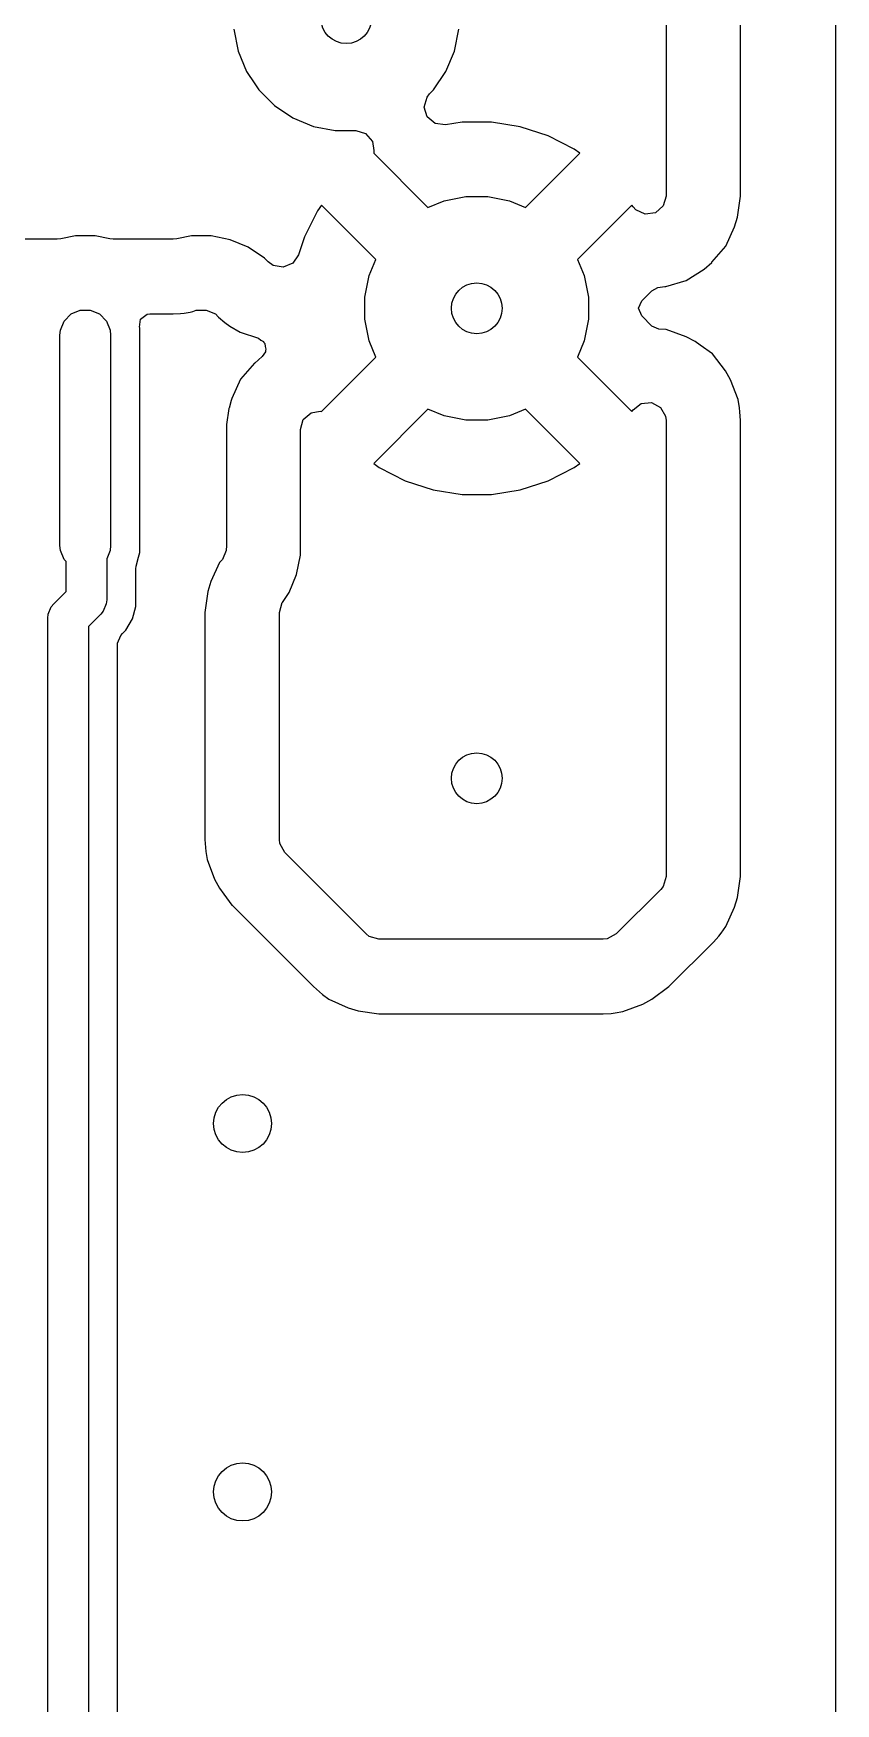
# Model space of a CAD drawing. Extents: x 2.36 to 5.14, y -5.39 to -2.61.
# Drawn here: x 4.9182 to 5.136, y -4.4574 to -4.0041 of the extents above; entities that cross this region are included whole.
import ezdxf

# ---------------------------------------------------------------- set-up
doc = ezdxf.new("R2010")
doc.units = 0
doc.header["$MEASUREMENT"] = 0
doc.layers.add('BLACK', color=7, linetype='CONTINUOUS')

msp = doc.modelspace()

# ---------------------------------------------------------------- linework, layer by layer
at = {"layer": 'BLACK', "linetype": 'CONTINUOUS'}
for p, q in [((5.13604, -2.61687), (5.13604, -5.38313)), ((5.09, -3.9521), (5.09, -4.04829)), ((5.11022, -4.04829), (5.11022, -3.9521)), ((4.97263, -4.00301), (4.9738, -4.00891)), ((5.03252, -4.00891), (5.03369, -4.00301)), ((4.9738, -4.00891), (4.9761, -4.01446)), ((5.03022, -4.01446), (5.03252, -4.00891)), ((4.9761, -4.01446), (4.97834, -4.0178)), ((5.02688, -4.01946), (5.03022, -4.01446)), ((4.97834, -4.0178), (4.97945, -4.01946)), ((4.97945, -4.01946), (4.97945, -4.01946)), ((4.97945, -4.01946), (4.9837, -4.02372)), ((5.0251, -4.02143), (5.0258, -4.02054)), ((5.0258, -4.02054), (5.02688, -4.01946)), ((4.9837, -4.02372), (4.9837, -4.02372)), ((4.9837, -4.02372), (4.9887, -4.02706)), ((5.02435, -4.02412), (5.0251, -4.02143)), ((5.02517, -4.02679), (5.02435, -4.02412)), ((4.9887, -4.02706), (4.99425, -4.02936)), ((4.99425, -4.02936), (5.00015, -4.03053)), ((5.02731, -4.02859), (5.02517, -4.02679)), ((5.03008, -4.02895), (5.02731, -4.02859)), ((5.03462, -4.02823), (5.03008, -4.02895)), ((5.04257, -4.02823), (5.03462, -4.02823)), ((5.05042, -4.02947), (5.04257, -4.02823)), ((5.05798, -4.03193), (5.05042, -4.02947)), ((5.00015, -4.03053), (5.00015, -4.03053)), ((5.00015, -4.03053), (5.00574, -4.03053)), ((5.00574, -4.03053), (5.00842, -4.03132)), ((5.00842, -4.03132), (5.01025, -4.03343)), ((5.01025, -4.03343), (5.01068, -4.03588)), ((5.06507, -4.03554), (5.05798, -4.03193)), ((5.05798, -4.03193), (5.05798, -4.03193)), ((5.01068, -4.03588), (5.01062, -4.03663)), ((5.01062, -4.03663), (5.02535, -4.05136)), ((5.05183, -4.05136), (5.06657, -4.03663)), ((5.06657, -4.03663), (5.06507, -4.03554)), ((4.99539, -4.05227), (4.99178, -4.05935)), ((4.99648, -4.05077), (4.99539, -4.05227)), ((5.01121, -4.0655), (4.99648, -4.05077)), ((4.99648, -4.05077), (4.99648, -4.05077)), ((5.02535, -4.05136), (5.02974, -4.04954)), ((5.02974, -4.04954), (5.0356, -4.04838)), ((5.0356, -4.04838), (5.04158, -4.04838)), ((5.04158, -4.04838), (5.04745, -4.04954)), ((5.04745, -4.04954), (5.05183, -4.05136)), ((5.08071, -4.05077), (5.06598, -4.0655)), ((5.08103, -4.05121), (5.08071, -4.05077)), ((5.08071, -4.05077), (5.08071, -4.05077)), ((5.08179, -4.05204), (5.08103, -4.05121)), ((5.08433, -4.0532), (5.08179, -4.05204)), ((5.08921, -4.05097), (5.0871, -4.0528)), ((5.09, -4.04829), (5.08921, -4.05097)), ((5.1094, -4.05399), (5.11022, -4.04829)), ((5.0871, -4.0528), (5.08433, -4.0532)), ((5.10622, -4.0619), (5.10861, -4.05667)), ((5.10861, -4.05667), (5.1094, -4.05399)), ((4.9247, -4.06), (4.90839, -4.06)), ((4.92567, -4.0599), (4.9247, -4.06)), ((4.92964, -4.05911), (4.92567, -4.0599)), ((4.93494, -4.05911), (4.92964, -4.05911)), ((4.92964, -4.05911), (4.92964, -4.05911)), ((4.93892, -4.0599), (4.93494, -4.05911)), ((4.93494, -4.05911), (4.93494, -4.05911)), ((4.93989, -4.06), (4.93892, -4.0599)), ((4.9562, -4.06), (4.93989, -4.06)), ((4.95717, -4.0599), (4.9562, -4.06)), ((4.96114, -4.05911), (4.95717, -4.0599)), ((4.96644, -4.05911), (4.96114, -4.05911)), ((4.96114, -4.05911), (4.96114, -4.05911)), ((4.97164, -4.06015), (4.96644, -4.05911)), ((4.96644, -4.05911), (4.96644, -4.05911)), ((4.97654, -4.06218), (4.97164, -4.06015)), ((4.97164, -4.06015), (4.97164, -4.06015)), ((4.99178, -4.05935), (4.99021, -4.06419)), ((4.99178, -4.05935), (4.99178, -4.05935)), ((4.98094, -4.06512), (4.97654, -4.06218)), ((4.98199, -4.06616), (4.98094, -4.06512)), ((4.98094, -4.06512), (4.98094, -4.06512)), ((4.99021, -4.06419), (4.98863, -4.0665)), ((5.0094, -4.06988), (5.01121, -4.0655)), ((5.06598, -4.0655), (5.06779, -4.06988)), ((5.10245, -4.06625), (5.10622, -4.0619)), ((4.9833, -4.06711), (4.98199, -4.06616)), ((4.98606, -4.06758), (4.9833, -4.06711)), ((4.98863, -4.0665), (4.98606, -4.06758)), ((5.00823, -4.07575), (5.0094, -4.06988)), ((5.06779, -4.06988), (5.06896, -4.07575)), ((5.0955, -4.07119), (5.10034, -4.06808)), ((5.10034, -4.06808), (5.10239, -4.0663)), ((5.10239, -4.0663), (5.10244, -4.06626)), ((5.10244, -4.06626), (5.10245, -4.06625)), ((5.10245, -4.06625), (5.10245, -4.06625)), ((5.10245, -4.06625), (5.10245, -4.06625)), ((5.08339, -4.07668), (5.08611, -4.07396)), ((5.08611, -4.07396), (5.08775, -4.07313)), ((5.08775, -4.07313), (5.08971, -4.07285)), ((5.08971, -4.07285), (5.08998, -4.07281)), ((5.08998, -4.07281), (5.0955, -4.07119)), ((5.08998, -4.07281), (5.08998, -4.07281)), ((5.08998, -4.07281), (5.08998, -4.07281)), ((4.92847, -4.08029), (4.93095, -4.07927)), ((4.93095, -4.07927), (4.93364, -4.07927)), ((4.93364, -4.07927), (4.93612, -4.08029)), ((4.96076, -4.07978), (4.96111, -4.07973)), ((4.96111, -4.07973), (4.96151, -4.07965)), ((4.96111, -4.07973), (4.96111, -4.07973)), ((4.96111, -4.07973), (4.96111, -4.07973)), ((4.96151, -4.07965), (4.96245, -4.07927)), ((4.96245, -4.07927), (4.96513, -4.07927)), ((4.96513, -4.07927), (4.96762, -4.08029)), ((5.00823, -4.08173), (5.00823, -4.07575)), ((5.06896, -4.07575), (5.06896, -4.08173)), ((5.08253, -4.07874), (5.08339, -4.07668)), ((5.08339, -4.0808), (5.08253, -4.07874)), ((4.92554, -4.08468), (4.92657, -4.0822)), ((4.92657, -4.0822), (4.92847, -4.08029)), ((4.93612, -4.08029), (4.93802, -4.0822)), ((4.93802, -4.0822), (4.93905, -4.08468)), ((4.94703, -4.08388), (4.94732, -4.08167)), ((4.94707, -4.08406), (4.94703, -4.08388)), ((4.94708, -4.08408), (4.94707, -4.08406)), ((4.94708, -4.14506), (4.94708, -4.08408)), ((4.94732, -4.08167), (4.94909, -4.08032)), ((4.94909, -4.08032), (4.94984, -4.08022)), ((4.94984, -4.08022), (4.9562, -4.08022)), ((4.9562, -4.08022), (4.95818, -4.08012)), ((4.9562, -4.08022), (4.9562, -4.08022)), ((4.95818, -4.08012), (4.95915, -4.08002)), ((4.95915, -4.08002), (4.96076, -4.07978)), ((4.96762, -4.08029), (4.96837, -4.08104)), ((4.96837, -4.08104), (4.96849, -4.08114)), ((4.96849, -4.08114), (4.97022, -4.0826)), ((4.97022, -4.0826), (4.97022, -4.0826)), ((4.97022, -4.0826), (4.97154, -4.08355)), ((4.97154, -4.08355), (4.97438, -4.08525)), ((5.0094, -4.0876), (5.00823, -4.08173)), ((5.06896, -4.08173), (5.06779, -4.0876)), ((5.08614, -4.08355), (5.08339, -4.0808)), ((5.08803, -4.0844), (5.08614, -4.08355)), ((4.9254, -4.08602), (4.92554, -4.08468)), ((4.9254, -4.14311), (4.9254, -4.08602)), ((4.93905, -4.08468), (4.93918, -4.08602)), ((4.93918, -4.08602), (4.93918, -4.14311)), ((4.97438, -4.08525), (4.97438, -4.08525)), ((4.97438, -4.08525), (4.97935, -4.08686)), ((4.97935, -4.08686), (4.97995, -4.08737)), ((4.97995, -4.08737), (4.98065, -4.08773)), ((4.98065, -4.08773), (4.98077, -4.08807)), ((4.98077, -4.08807), (4.98105, -4.08831)), ((4.98105, -4.08831), (4.98111, -4.08909)), ((5.01121, -4.09198), (5.0094, -4.0876)), ((5.06779, -4.0876), (5.06598, -4.09198)), ((5.09004, -4.08451), (5.08803, -4.0844)), ((5.09546, -4.08645), (5.09004, -4.08451)), ((5.09004, -4.08451), (5.09004, -4.08451)), ((5.09793, -4.08775), (5.09546, -4.08645)), ((5.09927, -4.08872), (5.09793, -4.08775)), ((5.10259, -4.09113), (5.09927, -4.08872)), ((4.98036, -4.09183), (4.97831, -4.09361)), ((4.98122, -4.09053), (4.98036, -4.09183)), ((4.98111, -4.08909), (4.98136, -4.08984)), ((4.98136, -4.08984), (4.98119, -4.09017)), ((4.98119, -4.09017), (4.98122, -4.09053)), ((4.99648, -4.10671), (5.01121, -4.09198)), ((5.06598, -4.09198), (5.08071, -4.10671)), ((5.1061, -4.09569), (5.10259, -4.09113)), ((4.97826, -4.09365), (4.97448, -4.09801)), ((4.97831, -4.09361), (4.97826, -4.09365)), ((5.10611, -4.09571), (5.1061, -4.09569)), ((5.1061, -4.09569), (5.1061, -4.09569)), ((5.1061, -4.09569), (5.1061, -4.09569)), ((5.10614, -4.09575), (5.10611, -4.09571)), ((5.10747, -4.09812), (5.10614, -4.09575)), ((4.97448, -4.09801), (4.97209, -4.10325)), ((5.10956, -4.10349), (5.10747, -4.09812)), ((4.9713, -4.10593), (4.97068, -4.11025)), ((4.97134, -4.10581), (4.9713, -4.10593)), ((4.97194, -4.10374), (4.97134, -4.10581)), ((4.97209, -4.10325), (4.97194, -4.10374)), ((4.9936, -4.10711), (4.99605, -4.10668)), ((4.99605, -4.10668), (4.99648, -4.10671)), ((5.02535, -4.10612), (5.01062, -4.12085)), ((5.02974, -4.10794), (5.02535, -4.10612)), ((5.05183, -4.10612), (5.04745, -4.10794)), ((5.06657, -4.12085), (5.05183, -4.10612)), ((5.08071, -4.10671), (5.08103, -4.10627)), ((5.08103, -4.10627), (5.08324, -4.10457)), ((5.08324, -4.10457), (5.08602, -4.10433)), ((5.08602, -4.10433), (5.0885, -4.10563)), ((5.0885, -4.10563), (5.08987, -4.10806)), ((5.10996, -4.10576), (5.10956, -4.10349)), ((5.10956, -4.10349), (5.10956, -4.10349)), ((5.11008, -4.10688), (5.10996, -4.10576)), ((5.10996, -4.10576), (5.10996, -4.10576)), ((5.10996, -4.10576), (5.10996, -4.10576)), ((5.11022, -4.10919), (5.11008, -4.10688)), ((5.11008, -4.10688), (5.11008, -4.10688)), ((5.11008, -4.10688), (5.11008, -4.10688)), ((4.97068, -4.11025), (4.97068, -4.14311)), ((4.9907, -4.11162), (4.99149, -4.10894)), ((4.99149, -4.10894), (4.9936, -4.10711)), ((5.0356, -4.10911), (5.02974, -4.10794)), ((5.04158, -4.10911), (5.0356, -4.10911)), ((5.04745, -4.10794), (5.04158, -4.10911)), ((5.08987, -4.10806), (5.09, -4.10919)), ((5.09, -4.10919), (5.09, -4.23295)), ((5.11022, -4.23295), (5.11022, -4.10919)), ((5.11022, -4.10919), (5.11022, -4.10919)), ((4.9907, -4.14576), (4.9907, -4.11162)), ((5.01062, -4.12085), (5.01062, -4.12085)), ((5.01062, -4.12085), (5.01212, -4.12194)), ((5.01212, -4.12194), (5.0192, -4.12555)), ((5.05798, -4.12555), (5.06507, -4.12194)), ((5.06507, -4.12194), (5.06657, -4.12085)), ((5.0192, -4.12555), (5.0192, -4.12555)), ((5.0192, -4.12555), (5.02677, -4.12801)), ((5.02677, -4.12801), (5.03462, -4.12925)), ((5.03462, -4.12925), (5.04257, -4.12925)), ((5.04257, -4.12925), (5.05042, -4.12801)), ((5.05042, -4.12801), (5.05798, -4.12555)), ((5.05798, -4.12555), (5.05798, -4.12555)), ((4.92554, -4.14445), (4.9254, -4.14311)), ((4.93918, -4.14311), (4.93905, -4.14445)), ((4.97068, -4.14311), (4.97055, -4.14445)), ((4.92657, -4.14694), (4.92554, -4.14445)), ((4.92709, -4.14746), (4.92657, -4.14694)), ((4.92709, -4.1556), (4.92709, -4.14746)), ((4.93905, -4.14445), (4.93811, -4.14673)), ((4.93811, -4.14673), (4.93811, -4.15788)), ((4.9461, -4.14869), (4.94675, -4.14628)), ((4.94675, -4.14628), (4.94708, -4.14506)), ((4.94708, -4.14506), (4.94708, -4.14506)), ((4.96878, -4.1477), (4.96639, -4.15293)), ((4.96882, -4.14764), (4.96878, -4.1477)), ((4.96952, -4.14694), (4.96882, -4.14764)), ((4.97055, -4.14445), (4.96952, -4.14694)), ((4.98967, -4.15096), (4.9907, -4.14576)), ((4.946, -4.14945), (4.9461, -4.14869)), ((4.946, -4.15965), (4.946, -4.14945)), ((4.98764, -4.15586), (4.98967, -4.15096)), ((4.92376, -4.15893), (4.92709, -4.1556)), ((4.9656, -4.15561), (4.96478, -4.16131)), ((4.96639, -4.15293), (4.9656, -4.15561)), ((4.98583, -4.15856), (4.98764, -4.15586)), ((4.92225, -4.16175), (4.92307, -4.15977)), ((4.92307, -4.15977), (4.92376, -4.15893)), ((4.93718, -4.16095), (4.9365, -4.16178)), ((4.938, -4.15896), (4.93718, -4.16095)), ((4.93811, -4.15788), (4.938, -4.15896)), ((4.94509, -4.16306), (4.946, -4.15965)), ((4.946, -4.15965), (4.946, -4.15965)), ((4.96478, -4.16131), (4.96478, -4.22295)), ((4.985, -4.16131), (4.98579, -4.15863)), ((4.985, -4.22295), (4.985, -4.16131)), ((4.98579, -4.15863), (4.98583, -4.15856)), ((4.92214, -4.16283), (4.92225, -4.16175)), ((4.92214, -4.76223), (4.92214, -4.16283)), ((4.9365, -4.16178), (4.93316, -4.16511)), ((4.93316, -4.16511), (4.93316, -4.76451)), ((4.94333, -4.16611), (4.94509, -4.16306)), ((4.94106, -4.16959), (4.94191, -4.16753)), ((4.94106, -4.76628), (4.94106, -4.16959)), ((4.94191, -4.16753), (4.9424, -4.16704)), ((4.9424, -4.16704), (4.94333, -4.16611)), ((4.96478, -4.22295), (4.9649, -4.22511)), ((4.98511, -4.224), (4.985, -4.22295)), ((4.98645, -4.22645), (4.98511, -4.224)), ((4.9649, -4.22511), (4.96501, -4.22616)), ((4.96501, -4.22616), (4.96536, -4.2283)), ((4.96536, -4.2283), (4.96737, -4.23369)), ((5.00855, -4.24855), (4.98645, -4.22645)), ((4.96737, -4.23369), (4.96737, -4.23369)), ((4.96737, -4.23369), (4.96871, -4.23614)), ((5.09, -4.23295), (5.08921, -4.23563)), ((5.1094, -4.23864), (5.11022, -4.23295)), ((4.96871, -4.23614), (4.96871, -4.23614)), ((4.96871, -4.23614), (4.96994, -4.23778)), ((4.96994, -4.23778), (4.97212, -4.2407)), ((5.08855, -4.23645), (5.07645, -4.24855)), ((5.08921, -4.23563), (5.08855, -4.23645)), ((4.97212, -4.2407), (4.97216, -4.24075)), ((4.97216, -4.24075), (4.99425, -4.26284)), ((5.10622, -4.24656), (5.10861, -4.24132)), ((5.10861, -4.24132), (5.1094, -4.23864)), ((5.10495, -4.24831), (5.10622, -4.24656)), ((5.00937, -4.24921), (5.00855, -4.24855)), ((5.01205, -4.25), (5.00937, -4.24921)), ((5.07295, -4.25), (5.01205, -4.25)), ((5.074, -4.24989), (5.07295, -4.25)), ((5.07645, -4.24855), (5.074, -4.24989)), ((5.09075, -4.26284), (5.10284, -4.25075)), ((5.10284, -4.25075), (5.10429, -4.24914)), ((5.10429, -4.24914), (5.10495, -4.24831)), ((4.99425, -4.26284), (4.99586, -4.26429)), ((4.99586, -4.26429), (4.99586, -4.26429)), ((4.99586, -4.26429), (4.99586, -4.26429)), ((4.99586, -4.26429), (4.99669, -4.26495)), ((4.99669, -4.26495), (4.99669, -4.26495)), ((4.99669, -4.26495), (4.99669, -4.26495)), ((4.99669, -4.26495), (4.99669, -4.26495)), ((4.99669, -4.26495), (4.99844, -4.26622)), ((5.08614, -4.26629), (5.09075, -4.26284)), ((4.99844, -4.26622), (5.00368, -4.26861)), ((5.00368, -4.26861), (5.00636, -4.2694)), ((5.00636, -4.2694), (5.01205, -4.27022)), ((5.07295, -4.27022), (5.07511, -4.2701)), ((5.07511, -4.2701), (5.07616, -4.26999)), ((5.07616, -4.26999), (5.0783, -4.26964)), ((5.0783, -4.26964), (5.08369, -4.26763)), ((5.08369, -4.26763), (5.08614, -4.26629)), ((5.01205, -4.27022), (5.01205, -4.27022)), ((5.01205, -4.27022), (5.07294, -4.27022)), ((5.07294, -4.27022), (5.07295, -4.27022))]:
    msp.add_line(p, q, dxfattribs=at)
at = {"layer": 'BLACK'}
for centre, radius in [((5.00316, -4), 0.00689), ((5.03859, -4.07874), 0.00689), ((5.03859, -4.2063), 0.00689), ((4.975, -4.3), 0.00787), ((4.975, -4.4), 0.00787)]:
    msp.add_circle(centre, radius, dxfattribs=at)

doc.saveas('drawing.dxf')
